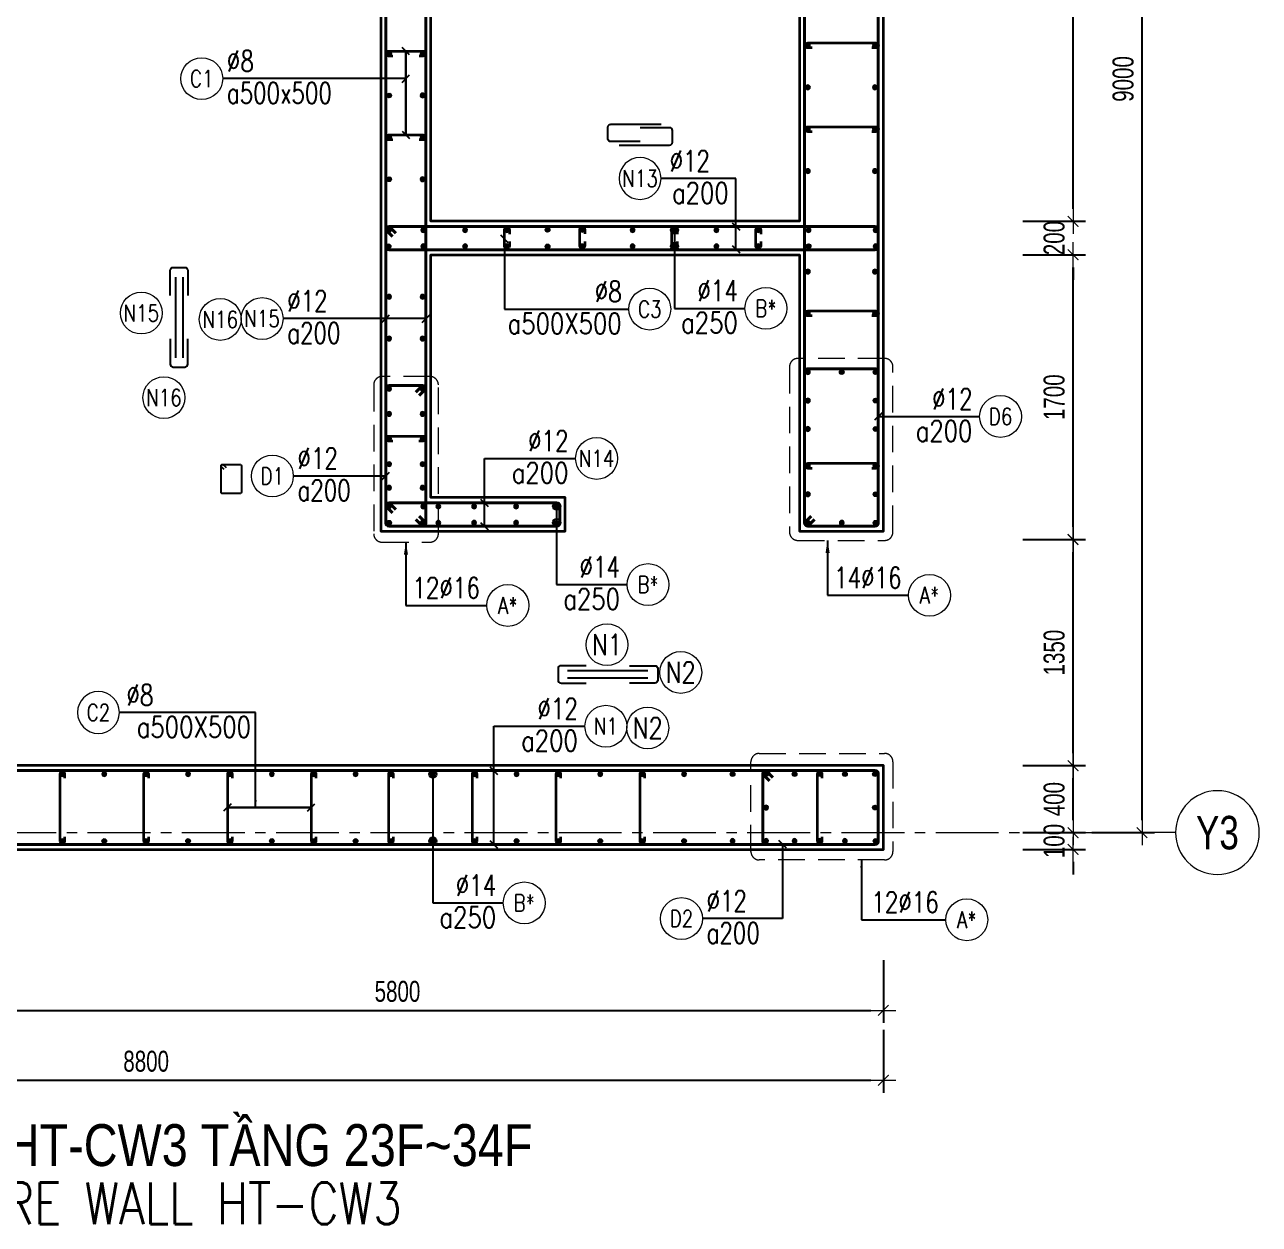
# Model space of a CAD drawing. Header units: millimetres. Extents: x 944027 to 981803, y -83026 to 82675.
# Drawn here: x 953547 to 960915, y -83026 to -75863 of the extents above; entities that cross this region are included whole.
import ezdxf
from ezdxf.enums import TextEntityAlignment as Align

# ---------------------------------------------------------------- set-up
doc = ezdxf.new("R2010")
doc.units = ezdxf.units.MM
doc.header["$MEASUREMENT"] = 0
for name, pattern in [('HIDDEN', [9.525, 6.35, -3.175]), ('HIDDEN2', [4.7625, 3.175, -1.5875]), ('HT_Dim Grid$0$CENTER2', [1.125, 0.75, -0.125, 0.125, -0.125]), ('HT_Grid$0$CENTER2', [1.125, 0.75, -0.125, 0.125, -0.125])]:
    doc.linetypes.add(name, pattern=pattern)
doc.layers.get('0').update_dxf_attribs({"lineweight": 20})
doc.layers.get('Defpoints').update_dxf_attribs({"color": 151, "lineweight": 9})
for name, color, linetype in [('Hidden', 9, 'HIDDEN'), ('Leader', 6, 'Continuous'), ('Ligature', 1, 'Continuous')]:
    doc.layers.add(name, color=color, linetype=linetype)
for name, color, linetype, lineweight in [('HT_Dim Grid$0$NDC_S_AXIS', 5, 'HT_Dim Grid$0$CENTER2', 13), ('HT_Dim Grid$0$NDC_S_SYMBOL', 1, 'Continuous', 15), ('HT_Dim Grid$0$NDC_S_TEXT SYMBOL', 7, 'Continuous', 20), ('HT_Grid$0$NDC_S_AXIS', 5, 'HT_Grid$0$CENTER2', 13), ('KC-LEADER', 153, 'Continuous', 18), ('KC-THEP', 6, 'Continuous', 40), ('NDC_S_ANNO', 7, 'Continuous', 20), ('NDC_S_DIM', 1, 'Continuous', 15), ('NDC_S_ENG TITLE', 3, 'Continuous', 20), ('NDC_S_HIDDEN', 8, 'HIDDEN2', 13), ('NDC_S_LEADER', 1, 'Continuous', 15), ('NDC_S_REBAR', 4, 'Continuous', 35), ('NDC_S_STIRRUP', 4, 'Continuous', 40), ('NDC_S_TEXT SYMBOL', 7, 'Continuous', 20), ('NDC_S_VN TEXT', 7, 'Continuous', 20), ('NDC_S_VN TITLE', 6, 'Continuous', 35), ('NDC_S_WALL', 6, 'Continuous', 35)]:
    doc.layers.add(name, color=color, linetype=linetype, lineweight=lineweight)
doc.styles.add('HT_Dim Grid$0$NDC_ANNO', font='', dxfattribs={"width": 0.8})
doc.styles.add('NDC_ANNO', font='', dxfattribs={"width": 0.8})
doc.styles.add('NDC_DIM', font='', dxfattribs={"width": 0.75})
doc.styles.add('NDC_EN TXT', font='romans.shx', dxfattribs={"width": 0.8})
doc.styles.add('NDC_VIE TXT', font='arial.ttf', dxfattribs={"width": 0.8})
doc.styles.get('HT_Dim Grid$0$NDC_ANNO').set_extended_font_data('Dotum')
doc.styles.get('NDC_ANNO').set_extended_font_data('Dotum')
doc.styles.get('NDC_DIM').set_extended_font_data('Dotum')
doc.dimstyles.new('NDC_dim_30', dxfattribs={"dimscale": 30, "dimtxt": 2.5, "dimasz": 1.5, "dimexe": 1.5, "dimexo": 2.5, "dimgap": 1, "dimtad": 1, "dimdec": 0, "dimzin": 0, "dimdsep": 46, "dimtxsty": 'NDC_DIM', "dimblk": 'DIMMARK', "dimcen": 0.09, "dimdle": 1.2, "dimclrd": 1, "dimclre": 1, "dimclrt": 3, "dimadec": 0, "dimazin": 0, "dimtfac": 1, "dimtdec": 0, "dimtix": 1, "dimtofl": 0, "dimtmove": 0, "dimatfit": 3, "dimfxl": 6, "dimfxlon": 1, "dimtolj": 1, "dimtzin": 0, "dimarcsym": 0})
doc.dimstyles.new('NDC_dim_50', dxfattribs={"dimscale": 50, "dimtxt": 2.5, "dimasz": 1.5, "dimexe": 1.5, "dimexo": 2.5, "dimgap": 1, "dimtad": 1, "dimdec": 0, "dimzin": 0, "dimdsep": 46, "dimtxsty": 'NDC_DIM', "dimblk": 'DIMMARK', "dimcen": 0.09, "dimdle": 1.2, "dimclrd": 1, "dimclre": 1, "dimclrt": 3, "dimadec": 0, "dimazin": 0, "dimtfac": 1, "dimtdec": 0, "dimtix": 1, "dimtofl": 0, "dimtmove": 0, "dimatfit": 3, "dimfxl": 6, "dimfxlon": 1, "dimtolj": 1, "dimtzin": 0, "dimarcsym": 0})

# ---------------------------------------------------------------- blocks, each defined once
blk = doc.blocks.new('THEP')
at = {"layer": 'KC-LEADER', "color": 6}
blk.add_circle((0, 0), 14, dxfattribs=at)
at = {"layer": 'KC-THEP'}
for p, q in [((-14, 0), (14, 0)), ((9.9, 9.9), (-9.9, -9.9)), ((-9.9, 9.9), (9.9, -9.9)), ((0, 14), (0, -14))]:
    blk.add_line(p, q, dxfattribs=at)
blk = doc.blocks.new('DIMMARK')
at = {"layer": 'NDC_S_DIM', "color": 1}
blk.add_line((-1.5, 0), (1, 0), dxfattribs=at)
at = {"layer": 'NDC_S_DIM', "color": 2, "const_width": 0.1}
blk.add_lwpolyline([(-0.424, -0.424), (0.424, 0.424)], dxfattribs=at)
blk = doc.blocks.new('*U10')
blk.add_circle((2.5, 0), 2.5)
at = {"layer": 'NDC_S_VN TEXT', "color": 3, "style": 'NDC_EN TXT'}
for tag, width, p in [('DK2', 0.75, (-0.85, 0.85)), ('KC2', 0.8, (-0.85, -2.97))]:
    blk.add_attdef(tag, text='', height=2.5, dxfattribs=dict(at, width=width)).set_placement(p, align=Align.RIGHT)
at = {"layer": 'NDC_S_VN TEXT', "color": 7, "style": 'NDC_EN TXT', "width": 0.8}
blk.add_attdef('SH3', text='', height=2, dxfattribs=at).set_placement((2.5, 0), align=Align.MIDDLE)
blk = doc.blocks.new('*U9')
blk.add_circle((2.5, 0), 2.5)
at = {"layer": 'NDC_S_VN TEXT', "color": 3, "style": 'NDC_EN TXT', "width": 0.75}
blk.add_attdef('DK2', text='', height=2.5, dxfattribs=at).set_placement((-0.85, 0.85), align=Align.RIGHT)
at = {"layer": 'NDC_S_VN TEXT', "color": 7, "style": 'NDC_EN TXT', "width": 0.8}
blk.add_attdef('SH3', text='', height=2, dxfattribs=at).set_placement((2.5, 0), align=Align.MIDDLE)
blk = doc.blocks.new('*U11')
blk.add_circle((-2.5, 0), 2.5)
at = {"layer": 'NDC_S_VN TEXT', "color": 3, "style": 'NDC_EN TXT', "width": 0.75}
for tag, p in [('DK1', (0.5, 0.85)), ('KC1', (0.5, -2.97))]:
    blk.add_attdef(tag, p, '', height=2.5, dxfattribs=at)
at = {"layer": 'NDC_S_VN TEXT', "color": 7, "style": 'NDC_EN TXT', "width": 0.8}
blk.add_attdef('SH2', text='', height=2, dxfattribs=at).set_placement((-2.5, 0), align=Align.MIDDLE)
blk = doc.blocks.new('A$C7BC65A55')
at = {"layer": 'Ligature'}
for p, q in [((-15.2, 372, 0), (-15.2, 38.5, 0)), ((15.2, 372, 0), (15.2, 38.5, 0))]:
    blk.add_line(p, q, dxfattribs=at)
for points in [[(-36.2, 296.5), (-36.2, 400.9, -0.414214), (-24, 413.1), (24, 413.1, -0.414214), (36.2, 400.9), (36.2, 296.5)], [(-36.2, 116.5), (-36.2, 12.2, 0.414214), (-24, 0), (24, 0, 0.414214), (36.2, 12.2), (36.2, 116.5)]]:
    blk.add_lwpolyline(points, format="xyb", dxfattribs=at)
blk = doc.blocks.new('A$C72321851')
at = {"layer": 'Ligature'}
for points in [[(-60.9, -129.3), (-60.9, 170.9, -0.414214), (-43.3, 188.5), (25.8, 188.5, -0.414214), (43.4, 170.9), (43.4, -4.3)], [(-39.7, -4.3), (-39.7, -179.5, 0.414214), (-22.1, -197.1), (47, -197.1, 0.414214), (64.6, -179.5), (64.6, 120.7)]]:
    blk.add_lwpolyline(points, format="xyb", dxfattribs=at)
blk = doc.blocks.new('*U12')
blk.add_circle((-2.5, 0), 2.5)
at = {"layer": 'NDC_S_VN TEXT', "color": 3, "style": 'NDC_EN TXT', "width": 0.75}
for tag, p in [('DK1', (0.5, 0.85)), ('KC1', (0.5, -2.97))]:
    blk.add_attdef(tag, p, '', height=2.5, dxfattribs=at)
at = {"layer": 'NDC_S_VN TEXT', "color": 7, "style": 'NDC_EN TXT', "width": 0.8}
blk.add_attdef('SH2', text='', height=2, dxfattribs=at).set_placement((-2.5, 0), align=Align.MIDDLE)
blk = doc.blocks.new('*D714')
at = {"layer": 'Defpoints', "color": 0, "ltscale": 200, "transparency": 16777216}
for p in [(952871.5, -79866.1), (958671.5, -79866.1), (958671.5, -81748.3)]:
    blk.add_point(p, dxfattribs=at)
at = {"layer": 'NDC_S_DIM', "color": 1, "lineweight": -2, "ltscale": 200, "transparency": 16777216}
for p, q in [((952871.5, -81448.3), (952871.5, -81823.3)), ((958671.5, -81448.3), (958671.5, -81823.3)), ((952946.5, -81748.3), (958596.5, -81748.3))]:
    blk.add_line(p, q, dxfattribs=at)
at = {"layer": 'NDC_S_DIM', "color": 1, "lineweight": -2, "ltscale": 200, "transparency": 16777216, "xscale": 75, "yscale": 75, "zscale": 75, "rotation": 180}
blk.add_blockref('DIMMARK', (952871.5, -81748.3), dxfattribs=at)
at = {"layer": 'NDC_S_DIM', "color": 1, "lineweight": -2, "ltscale": 200, "transparency": 16777216, "xscale": 75, "yscale": 75, "zscale": 75}
blk.add_blockref('DIMMARK', (958671.5, -81748.3), dxfattribs=at)
at = {"layer": 'NDC_S_DIM', "color": 3, "ltscale": 200, "transparency": 16777216, "insert": (955771.5, -81635.7), "char_height": 125, "attachment_point": 5, "style": 'NDC_DIM'}
blk.add_mtext('\\A1;5800', dxfattribs=at)
blk = doc.blocks.new('*D731')
at = {"layer": 'Defpoints', "color": 0, "ltscale": 200, "transparency": 16777216}
for p in [(958643.7, -80287.2), (959803.8, -80287.2), (958728.9, -80687.2)]:
    blk.add_point(p, dxfattribs=at)
at = {"layer": 'NDC_S_DIM', "color": 1, "lineweight": -2, "ltscale": 200, "transparency": 16777216}
for p, q in [((959503.8, -80287.2), (959878.8, -80287.2)), ((959803.8, -80612.2), (959803.8, -80362.2)), ((959503.8, -80687.2), (959878.8, -80687.2))]:
    blk.add_line(p, q, dxfattribs=at)
at = {"layer": 'NDC_S_DIM', "color": 1, "lineweight": -2, "ltscale": 200, "transparency": 16777216, "xscale": 75, "yscale": 75, "zscale": 75}
for p, rotation in [((959803.8, -80287.2), 90), ((959803.8, -80687.2), 270)]:
    blk.add_blockref('DIMMARK', p, dxfattribs=dict(at, rotation=rotation))
at = {"layer": 'NDC_S_DIM', "color": 3, "ltscale": 200, "transparency": 16777216, "insert": (959691.2, -80487.2), "char_height": 125, "attachment_point": 5, "rotation": 90, "style": 'NDC_DIM'}
blk.add_mtext('\\A1;400', dxfattribs=at)
blk = doc.blocks.new('*D732')
at = {"layer": 'Defpoints', "color": 0, "ltscale": 200, "transparency": 16777216}
for p in [(958671.5, -78937.3), (959803.8, -78937.3), (958643.7, -80287.2)]:
    blk.add_point(p, dxfattribs=at)
at = {"layer": 'NDC_S_DIM', "color": 1, "lineweight": -2, "ltscale": 200, "transparency": 16777216}
for p, q in [((959503.8, -78937.3), (959878.8, -78937.3)), ((959803.8, -80212.2), (959803.8, -79012.3)), ((959503.8, -80287.2), (959878.8, -80287.2))]:
    blk.add_line(p, q, dxfattribs=at)
at = {"layer": 'NDC_S_DIM', "color": 1, "lineweight": -2, "ltscale": 200, "transparency": 16777216, "xscale": 75, "yscale": 75, "zscale": 75}
for p, rotation in [((959803.8, -78937.3), 90), ((959803.8, -80287.2), 270)]:
    blk.add_blockref('DIMMARK', p, dxfattribs=dict(at, rotation=rotation))
at = {"layer": 'NDC_S_DIM', "color": 3, "ltscale": 200, "transparency": 16777216, "insert": (959691.2, -79612.3), "char_height": 125, "attachment_point": 5, "rotation": 90, "style": 'NDC_DIM'}
blk.add_mtext('\\A1;1350', dxfattribs=at)
blk = doc.blocks.new('*D733')
at = {"layer": 'Defpoints', "color": 0, "ltscale": 200, "transparency": 16777216}
for p in [(958171.5, -77237.2), (959803.8, -77237.2), (958671.5, -78937.3)]:
    blk.add_point(p, dxfattribs=at)
at = {"layer": 'NDC_S_DIM', "color": 1, "lineweight": -2, "ltscale": 200, "transparency": 16777216}
for p, q in [((959503.8, -77237.2), (959878.8, -77237.2)), ((959803.8, -78862.3), (959803.8, -77312.2)), ((959503.8, -78937.3), (959878.8, -78937.3))]:
    blk.add_line(p, q, dxfattribs=at)
at = {"layer": 'NDC_S_DIM', "color": 1, "lineweight": -2, "ltscale": 200, "transparency": 16777216, "xscale": 75, "yscale": 75, "zscale": 75}
for p, rotation in [((959803.8, -77237.2), 90), ((959803.8, -78937.3), 270)]:
    blk.add_blockref('DIMMARK', p, dxfattribs=dict(at, rotation=rotation))
at = {"layer": 'NDC_S_DIM', "color": 3, "ltscale": 200, "transparency": 16777216, "insert": (959691.2, -78087.3), "char_height": 125, "attachment_point": 5, "rotation": 90, "style": 'NDC_DIM'}
blk.add_mtext('\\A1;1700', dxfattribs=at)
blk = doc.blocks.new('*D734')
at = {"layer": 'Defpoints', "color": 0, "ltscale": 200, "transparency": 16777216}
for p in [(958171.5, -77037.2), (959803.8, -77037.2), (958171.5, -77237.2)]:
    blk.add_point(p, dxfattribs=at)
at = {"layer": 'NDC_S_DIM', "color": 1, "lineweight": -2, "ltscale": 200, "transparency": 16777216}
for p, q in [((959803.8, -76962.2), (959803.8, -76887.2)), ((959503.8, -77037.2), (959878.8, -77037.2)), ((959503.8, -77237.2), (959878.8, -77237.2)), ((959803.8, -77312.2), (959803.8, -77387.2))]:
    blk.add_line(p, q, dxfattribs=at)
at = {"layer": 'NDC_S_DIM', "color": 1, "lineweight": -2, "ltscale": 200, "transparency": 16777216, "xscale": 75, "yscale": 75, "zscale": 75}
for p, rotation in [((959803.8, -77037.2), 270), ((959803.8, -77237.2), 90)]:
    blk.add_blockref('DIMMARK', p, dxfattribs=dict(at, rotation=rotation))
at = {"layer": 'NDC_S_DIM', "color": 3, "ltscale": 200, "transparency": 16777216, "insert": (959691.2, -77137.2), "char_height": 125, "attachment_point": 5, "rotation": 90, "style": 'NDC_DIM'}
blk.add_mtext('\\A1;200', dxfattribs=at)
blk = doc.blocks.new('*D735')
at = {"layer": 'Defpoints', "color": 0, "ltscale": 200, "transparency": 16777216}
for p in [(958171.5, -72087.2), (959803.8, -72087.2), (958171.5, -77037.2)]:
    blk.add_point(p, dxfattribs=at)
at = {"layer": 'NDC_S_DIM', "color": 1, "lineweight": -2, "ltscale": 200, "transparency": 16777216}
for p, q in [((959503.8, -72087.2), (959878.8, -72087.2)), ((959803.8, -76962.2), (959803.8, -72162.2)), ((959503.8, -77037.2), (959878.8, -77037.2))]:
    blk.add_line(p, q, dxfattribs=at)
at = {"layer": 'NDC_S_DIM', "color": 1, "lineweight": -2, "ltscale": 200, "transparency": 16777216, "xscale": 75, "yscale": 75, "zscale": 75}
for p, rotation in [((959803.8, -72087.2), 90), ((959803.8, -77037.2), 270)]:
    blk.add_blockref('DIMMARK', p, dxfattribs=dict(at, rotation=rotation))
at = {"layer": 'NDC_S_DIM', "color": 3, "ltscale": 200, "transparency": 16777216, "insert": (959691.2, -74562.2), "char_height": 125, "attachment_point": 5, "rotation": 90, "style": 'NDC_DIM'}
blk.add_mtext('\\A1;4950', dxfattribs=at)
blk = doc.blocks.new('*D737')
at = {"layer": 'Defpoints', "color": 0, "ltscale": 200, "transparency": 16777216}
for p in [(959464.9, -71687.2), (960215.5, -71687.2), (959464.9, -80687.2)]:
    blk.add_point(p, dxfattribs=at)
at = {"layer": 'NDC_S_DIM', "color": 1, "lineweight": -2, "ltscale": 200, "transparency": 16777216}
for p, q in [((959915.5, -71687.2), (960290.5, -71687.2)), ((960215.5, -80612.2), (960215.5, -71762.2)), ((959915.5, -80687.2), (960290.5, -80687.2))]:
    blk.add_line(p, q, dxfattribs=at)
at = {"layer": 'NDC_S_DIM', "color": 1, "lineweight": -2, "ltscale": 200, "transparency": 16777216, "xscale": 75, "yscale": 75, "zscale": 75}
for p, rotation in [((960215.5, -71687.2), 90), ((960215.5, -80687.2), 270)]:
    blk.add_blockref('DIMMARK', p, dxfattribs=dict(at, rotation=rotation))
at = {"layer": 'NDC_S_DIM', "color": 3, "ltscale": 200, "transparency": 16777216, "insert": (960102.9, -76187.2), "char_height": 125, "attachment_point": 5, "rotation": 90, "style": 'NDC_DIM'}
blk.add_mtext('\\A1;9000', dxfattribs=at)
blk = doc.blocks.new('*U22')
at = {"layer": 'HT_Dim Grid$0$NDC_S_SYMBOL'}
blk.add_line((5, 0), (9, 0), dxfattribs=at)
blk.add_circle((0, 0), 5, dxfattribs=at)
at = {"layer": 'HT_Dim Grid$0$NDC_S_TEXT SYMBOL', "color": 7, "style": 'HT_Dim Grid$0$NDC_ANNO', "width": 0.8}
blk.add_attdef('GRID', text='', height=4, rotation=270, dxfattribs=at).set_placement((0, 0), align=Align.MIDDLE)
blk = doc.blocks.new('*D739')
at = {"layer": 'Defpoints', "color": 0, "ltscale": 200, "transparency": 16777216}
for p in [(958728.9, -80687.2), (958671.5, -80787.2), (959803.8, -80787.2)]:
    blk.add_point(p, dxfattribs=at)
at = {"layer": 'NDC_S_DIM', "color": 1, "lineweight": -2, "ltscale": 200, "transparency": 16777216}
for p, q in [((959803.8, -80612.2), (959803.8, -80537.2)), ((959503.8, -80687.2), (959878.8, -80687.2)), ((959503.8, -80787.2), (959878.8, -80787.2)), ((959803.8, -80862.2), (959803.8, -80937.2))]:
    blk.add_line(p, q, dxfattribs=at)
at = {"layer": 'NDC_S_DIM', "color": 1, "lineweight": -2, "ltscale": 200, "transparency": 16777216, "xscale": 75, "yscale": 75, "zscale": 75}
for p, rotation in [((959803.8, -80687.2), 270), ((959803.8, -80787.2), 90)]:
    blk.add_blockref('DIMMARK', p, dxfattribs=dict(at, rotation=rotation))
at = {"layer": 'NDC_S_DIM', "color": 3, "ltscale": 200, "transparency": 16777216, "insert": (959691.2, -80737.2), "char_height": 125, "attachment_point": 5, "rotation": 90, "style": 'NDC_DIM'}
blk.add_mtext('\\A1;100', dxfattribs=at)
blk = doc.blocks.new('*D745')
at = {"layer": 'Defpoints', "color": 0, "ltscale": 200, "transparency": 16777216}
for p in [(958671.5, -80408.4), (949871.5, -80907.9), (958671.5, -82165.5)]:
    blk.add_point(p, dxfattribs=at)
at = {"layer": 'NDC_S_DIM', "color": 1, "lineweight": -2, "ltscale": 200, "transparency": 16777216}
for p, q in [((949871.5, -81865.5), (949871.5, -82240.5)), ((958671.5, -81865.5), (958671.5, -82240.5)), ((949946.5, -82165.5), (958596.5, -82165.5))]:
    blk.add_line(p, q, dxfattribs=at)
at = {"layer": 'NDC_S_DIM', "color": 1, "lineweight": -2, "ltscale": 200, "transparency": 16777216, "xscale": 75, "yscale": 75, "zscale": 75, "rotation": 180}
blk.add_blockref('DIMMARK', (949871.5, -82165.5), dxfattribs=at)
at = {"layer": 'NDC_S_DIM', "color": 1, "lineweight": -2, "ltscale": 200, "transparency": 16777216, "xscale": 75, "yscale": 75, "zscale": 75}
blk.add_blockref('DIMMARK', (958671.5, -82165.5), dxfattribs=at)
at = {"layer": 'NDC_S_DIM', "color": 3, "ltscale": 200, "transparency": 16777216, "insert": (954271.5, -82052.9), "char_height": 125, "attachment_point": 5, "style": 'NDC_DIM'}
blk.add_mtext('\\A1;8800', dxfattribs=at)
blk = doc.blocks.new('Drawing name_symbol')
at = {"layer": 'NDC_S_ENG TITLE', "style": 'NDC_EN TXT', "width": 0.8}
blk.add_attdef('SECTDET1', text='', height=5, dxfattribs=at).set_placement((0, 1.01), align=Align.CENTER)
at = {"layer": 'NDC_S_TEXT SYMBOL', "lineweight": 25, "style": 'NDC_ANNO', "width": 0.8}
blk.add_attdef('SSCALE', text='', height=2.5, dxfattribs=at).set_placement((0, -4), align=Align.CENTER)
at = {"layer": 'NDC_S_VN TITLE', "style": 'NDC_VIE TXT', "width": 0.8}
blk.add_attdef('SECTDET2', text='', height=5, dxfattribs=at).set_placement((0, 7.97), align=Align.CENTER)

msp = doc.modelspace()

# ---------------------------------------------------------------- linework, layer by layer
for centre in [(954242.8, -77584.9), (954713.7, -77623.1), (954377.2, -78089.9), (957022.2, -79565), (957462.3, -79730.8), (957265.4, -80062.3)]:
    msp.add_circle(centre, 125)
at = {"layer": 'HT_Grid$0$NDC_S_AXIS', "ltscale": 500}
msp.add_line((944922.1, -80687.2), (960215.5, -80687.2), dxfattribs=at)
at = {"layer": 'Ligature'}
msp.add_lwpolyline([(954737, -78518.9), (954721, -78502.9, -0.668179), (954726.8, -78489), (954831.4, -78489, -0.414214), (954839.6, -78497.2), (954839.6, -78654.3, -0.414214), (954831.4, -78662.4), (954726.8, -78662.4, -0.414214), (954718.6, -78654.3), (954718.6, -78497.2, -0.668179), (954732.5, -78491.4), (954748.5, -78507.3)], format="xyb", dxfattribs=at)
at = {"layer": 'NDC_S_HIDDEN', "ltscale": 50}
for points in [[(958678.9, -77855.9), (958161.5, -77855.9, 0.414214), (958111.5, -77905.9), (958111.5, -78892.5, 0.414214), (958161.5, -78942.5), (958678.9, -78942.5, 0.414214), (958728.9, -78892.5), (958728.9, -77905.9, 0.414214)], [(955679.6, -78952.8), (955965.7, -78952.8, 0.414214), (956015.7, -78902.8), (956015.7, -78013.8, 0.414214), (955965.7, -77963.8), (955679.6, -77963.8, 0.414214), (955629.6, -78013.8), (955629.6, -78902.8, 0.414214)], [(958678.9, -80850.3), (957931.2, -80850.3, -0.414214), (957881.2, -80800.3), (957881.2, -80264.3, -0.414214), (957931.2, -80214.3), (958678.9, -80214.3, -0.414214), (958728.9, -80264.3), (958728.9, -80800.3, -0.414214)]]:
    msp.add_lwpolyline(points, format="xyb", close=True, dxfattribs=at)
at = {"layer": 'NDC_S_REBAR'}
for points in [[(958246.5, -76002.2), (958221.5, -76002.2, -1), (958221.5, -75972.2), (958626.9, -75972.2, -1), (958626.9, -76002.2), (958601.9, -76002.2)], [(955743, -76051), (955718, -76051, -1), (955718, -76021), (955925.1, -76021, -1), (955925.1, -76051), (955900.1, -76051)], [(958246.5, -76502.2), (958221.5, -76502.2, -1), (958221.5, -76472.2), (958626.9, -76472.2, -1), (958626.9, -76502.2), (958601.9, -76502.2)], [(955743, -76551), (955718, -76551, -1), (955718, -76521), (955925.1, -76521, -1), (955925.1, -76551), (955900.1, -76551)], [(956440, -77158.5), (956440, -77183.5, -1), (956410, -77183.5), (956410, -77089.1, -1), (956440, -77089.1), (956440, -77114.1)], [(956889.4, -77157.1), (956889.4, -77182.1, -1), (956859.4, -77182.1), (956859.4, -77087.7, -1), (956889.4, -77087.7), (956889.4, -77112.7)], [(957440, -77158.5), (957440, -77183.5, -1), (957410, -77183.5), (957410, -77089.1, -1), (957440, -77089.1), (957440, -77114.1)], [(957940, -77158.5), (957940, -77183.5, -1), (957910, -77183.5), (957910, -77089.1, -1), (957940, -77089.1), (957940, -77114.1)], [(958246.5, -77602.2), (958221.5, -77602.2, -1), (958221.5, -77572.2), (958626.9, -77572.2, -1), (958626.9, -77602.2), (958601.9, -77602.2)], [(955743, -78349.1), (955718, -78349.1, -1), (955718, -78319.1), (955925, -78319.1, -1), (955925, -78349.1), (955900, -78349.1)], [(958246.5, -78512.2), (958221.5, -78512.2, -1), (958221.5, -78482.2), (958626.9, -78482.2, -1), (958626.9, -78512.2), (958601.9, -78512.2)], [(953786.6, -80362.2), (953786.6, -80337.2, 1), (953756.6, -80337.2), (953756.6, -80737.2, 1), (953786.6, -80737.2), (953786.6, -80712.2)], [(954286.6, -80362.2), (954286.6, -80337.2, 1), (954256.6, -80337.2), (954256.6, -80737.2, 1), (954286.6, -80737.2), (954286.6, -80712.2)], [(954786.6, -80362.2), (954786.6, -80337.2, 1), (954756.6, -80337.2), (954756.6, -80737.2, 1), (954786.6, -80737.2), (954786.6, -80712.2)], [(955286.6, -80362.2), (955286.6, -80337.2, 1), (955256.6, -80337.2), (955256.6, -80737.2, 1), (955286.6, -80737.2), (955286.6, -80712.2)], [(955747.1, -80362.2), (955747.1, -80337.2, 1), (955717.1, -80337.2), (955717.1, -80737.2, 1), (955747.1, -80737.2), (955747.1, -80712.2)], [(956247.1, -80362.2), (956247.1, -80337.2, 1), (956217.1, -80337.2), (956217.1, -80737.2, 1), (956247.1, -80737.2), (956247.1, -80712.2)], [(956747.1, -80362.2), (956747.1, -80337.2, 1), (956717.1, -80337.2), (956717.1, -80737.2, 1), (956747.1, -80737.2), (956747.1, -80712.2)], [(957247.1, -80362.2), (957247.1, -80337.2, 1), (957217.1, -80337.2), (957217.1, -80737.2, 1), (957247.1, -80737.2), (957247.1, -80712.2)], [(958306.7, -80362.2), (958306.7, -80337.2, 1), (958276.7, -80337.2), (958276.7, -80737.2, 1), (958306.7, -80737.2), (958306.7, -80712.2)]]:
    msp.add_lwpolyline(points, format="xyb", dxfattribs=at)
at = {"layer": 'NDC_S_STIRRUP'}
for points in [[(955901.5, -78797.2), (955941.5, -78837.2, -0.414214), (955921.5, -78857.2), (955721.5, -78857.2, -0.414214), (955701.5, -78837.2), (955701.5, -71637.2, -0.414214), (955721.5, -71617.2), (955921.5, -71617.2, -0.414214), (955941.5, -71637.2), (955941.5, -78837.2, -0.414214), (955921.5, -78857.2), (955881.5, -78817.2)], [(958241.5, -71677.2), (958201.5, -71637.2, -0.414214), (958221.5, -71617.2), (958621.5, -71617.2, -0.414214), (958641.5, -71637.2), (958641.5, -78837.2, -0.414214), (958621.5, -78857.2), (958221.5, -78857.2, -0.414214), (958201.5, -78837.2), (958201.5, -71637.2, -0.414214), (958221.5, -71617.2), (958261.5, -71657.2)], [(955741.5, -77128.1), (955701.5, -77088.1, -0.414214), (955721.5, -77068.1), (958621.5, -77068.1, -0.414214), (958641.5, -77088.1), (958641.5, -77187.2, -0.414214), (958621.5, -77207.2), (955721.5, -77207.2, -0.414214), (955701.5, -77187.2), (955701.5, -77088.1, -0.414214), (955721.5, -77068.1), (955761.5, -77108.1)], [(958241.5, -78797.2), (958201.5, -78837.2, 0.414214), (958221.5, -78857.2), (958621.5, -78857.2, 0.414214), (958641.5, -78837.2), (958641.5, -77937.4, 0.414214), (958621.5, -77917.4), (958221.5, -77917.4, 0.414214), (958201.5, -77937.4), (958201.5, -78837.2, 0.414214), (958221.5, -78857.2), (958261.5, -78817.2)], [(955901.6, -78077.2), (955941.6, -78037.2, 0.414214), (955921.6, -78017.2), (955721.6, -78017.2, 0.414214), (955701.6, -78037.2), (955701.5, -78837.2, 0.414214), (955721.5, -78857.2), (955921.5, -78857.2, 0.414214), (955941.5, -78837.2), (955941.6, -78037.2, 0.414214), (955921.6, -78017.2), (955881.6, -78057.2)], [(955741.5, -78778.1), (955701.5, -78738.1, -0.414214), (955721.5, -78718.1), (956721.5, -78718.1, -0.414214), (956741.5, -78738.1), (956741.5, -78837.2, -0.414214), (956721.5, -78857.2), (955721.5, -78857.2, -0.414214), (955701.5, -78837.2), (955701.5, -78738.1, -0.414214), (955721.5, -78718.1), (955761.5, -78758.1)], [(952491.4, -80357.2), (952451.4, -80317.2, 0.414214), (952431.4, -80337.2), (952431.4, -80737.2, 0.414214), (952451.4, -80757.2), (958621.5, -80757.2, 0.414214), (958641.5, -80737.2), (958641.5, -80337.2, 0.414214), (958621.5, -80317.2), (952451.4, -80317.2, 0.414214), (952431.4, -80337.2), (952471.4, -80377.2)], [(958011.5, -80357.2), (957971.5, -80317.2, 0.414214), (957951.5, -80337.2), (957951.5, -80737.2, 0.414214), (957971.5, -80757.2), (958621.5, -80757.2, 0.414214), (958641.5, -80737.2), (958641.5, -80337.2, 0.414214), (958621.5, -80317.2), (957971.5, -80317.2, 0.414214), (957951.5, -80337.2), (957991.5, -80377.2)]]:
    msp.add_lwpolyline(points, format="xyb", dxfattribs=at)
at = {"layer": 'NDC_S_WALL', "ltscale": 10}
for points in [[(952871.5, -74437.2), (955671.5, -74437.2), (955671.5, -78887.2), (956771.5, -78887.2), (956771.5, -78687.2), (955971.5, -78687.2), (955971.5, -77237.2), (958171.5, -77237.2), (958171.5, -78887.2), (958671.5, -78887.2), (958671.5, -71587.2), (957471.5, -71587.2), (957471.5, -72087.2), (958171.5, -72087.2), (958171.5, -77037.2), (955971.5, -77037.2), (955971.5, -72087.2), (956671.5, -72087.2), (956671.5, -71587.2), (955171.5, -71587.2), (955171.5, -72087.2), (955671.5, -72087.2), (955671.5, -74137.2), (952871.5, -74137.2)], [(952401.5, -80787.2), (958671.5, -80787.2), (958671.5, -80287.2), (952871.5, -80287.2)]]:
    msp.add_lwpolyline(points, dxfattribs=at)

# ---------------------------------------------------------------- block references
at = {"layer": 'Hidden', "xscale": 1.44, "yscale": 1.44, "zscale": 1.44}
msp.add_blockref('A$C7BC65A55', (954467.8, -77907.2, 0), dxfattribs=at)
at = {"layer": 'Hidden', "xscale": 1.44, "yscale": 1.44, "zscale": 1.44, "rotation": 270}
msp.add_blockref('A$C7BC65A55', (956730, -79742.5, 0), dxfattribs=at)
at = {"layer": 'HT_Dim Grid$0$NDC_S_AXIS'}
ref = msp.add_blockref('*U22', (960665.5, -80687.2), dxfattribs=dict(at, xscale=-50, yscale=50, zscale=50))
ref.add_attrib('GRID', 'Y3', dxfattribs={"layer": 'HT_Dim Grid$0$NDC_S_TEXT SYMBOL', "color": 7, "height": 200, "style": 'HT_Dim Grid$0$NDC_ANNO', "width": 0.8}).set_placement((960665.5, -80687.2), align=Align.MIDDLE)
at = {"layer": 'KC-THEP', "xscale": -1}
for p, rotation in [((958221.5, -75987.2), 170.331435563619), ((958621.5, -75987.2), 170.331435563619), ((955921.5, -76035.7), 350.3314355636191), ((958221.5, -76237.2), 170.331435563619), ((958621.5, -76237.2), 170.331435563619), ((955921.5, -76285.7), 350.3314355636191), ((958221.5, -76487.2), 170.331435563619), ((958621.5, -76487.2), 170.331435563619), ((955921.5, -76535.7), 350.3314355636191), ((955921.5, -76785.7), 350.3314355636191), ((958221.5, -76737.2), 170.331435563619), ((958621.5, -76737.2), 170.331435563619), ((955925, -77089.1), 170.331435563619), ((956175, -77089.1), 170.331435563619), ((956425, -77089.1), 170.331435563619), ((956874.4, -77087.7), 170.331435563619), ((957175, -77089.1), 170.331435563619), ((957425, -77089.1), 170.331435563619), ((957675, -77089.1), 170.331435563619), ((957925, -77089.1), 170.331435563619), ((958225, -77089.1), 170.331435563619), ((958625, -77089.1), 170.331435563619), ((955925, -77186.6), 170.331435563619), ((956175, -77186.6), 170.331435563619), ((956425, -77186.6), 170.331435563619), ((956874.4, -77187.2), 170.331435563619), ((957175, -77186.6), 170.331435563619), ((957425, -77186.6), 170.331435563619), ((957675, -77186.6), 170.331435563619), ((957925, -77186.6), 170.331435563619), ((958625, -77186.6), 170.331435563619), ((958221.5, -77337.2), 170.331435563619), ((958621.5, -77337.2), 170.331435563619), ((955721.5, -77487.2), 350.3314355640657), ((955921.5, -77487.2), 350.3314355640657), ((958221.5, -77587.2), 170.331435563619), ((958621.5, -77587.2), 170.331435563619), ((955721.5, -77737.2), 350.3314355640657), ((955921.5, -77737.2), 350.3314355640657), ((958221.5, -77937.2), 170.331435563619), ((955721.5, -78037.2), 350.3314355640657), ((955921.5, -78037.2), 350.3314355640657), ((958221.5, -78107.2), 170.331435563619), ((955721.5, -78187.2), 350.3314355640657), ((955921.5, -78187.2), 350.3314355640657), ((955721.5, -78337.2), 350.3314355640657), ((955921.5, -78337.2), 350.3314355640657), ((958221.5, -78277.2), 170.331435563619), ((955721.5, -78487.2), 350.3314355640657), ((955721.5, -78487.2), 350.3314355640657), ((955721.6, -78487.2), 350.3314355636191), ((955921.5, -78487.2), 350.3314355640657), ((955921.5, -78487.2), 350.3314355640657), ((958221.5, -78497.2), 170.331435563619), ((955721.5, -78628), 350.3314355640657), ((955721.5, -78628), 350.3314355640657), ((955721.6, -78628), 350.3314355636191), ((955921.5, -78628), 350.3314355640657), ((955921.5, -78628), 350.3314355640657), ((958221.5, -78667.2), 170.331435563619), ((955925, -78739.1), 170.331435563619), ((956015.4, -78739.5), 170.331435563619), ((956229.1, -78739.5), 170.331435563619), ((956479.1, -78739.5), 170.331435563619), ((956015.4, -78837), 170.331435563619), ((956229.1, -78837), 170.331435563619), ((956479.1, -78837), 170.331435563619), ((958221.5, -78837.2), 170.331435563619), ((958423.2, -78837.2), 170.331435563619), ((953771.6, -80337.2), 350.3314355636191), ((954021.6, -80337.2), 350.3314355636191), ((954271.6, -80337.2), 350.3314355636191), ((954521.6, -80337.2), 350.3314355636191), ((954771.6, -80337.2), 350.3314355636191), ((955021.6, -80337.2), 350.3314355636191), ((955271.6, -80337.2), 350.3314355636191), ((955521.6, -80337.2), 350.3314355636191), ((955732.1, -80337.2), 350.3314355636191), ((955982.1, -80337.2), 350.3314355636191), ((956232.1, -80337.2), 350.3314355636191), ((956482.1, -80337.2), 350.3314355636191), ((956732.1, -80337.2), 350.3314355636191), ((956982.1, -80337.2), 350.3314355636191), ((957232.1, -80337.2), 350.3314355636191), ((957482.1, -80337.2), 350.3314355636191), ((957971.5, -80537.2), 350.3314355636191), ((957771.5, -80737.2), 170.331435563619), ((957971.5, -80737.2), 170.331435563619), ((958141.7, -80737.2), 170.331435563619), ((958291.7, -80737.2), 170.331435563619), ((958441.7, -80737.2), 170.331435563619)]:
    msp.add_blockref('THEP', p, dxfattribs=dict(at, rotation=rotation))
at = {"layer": 'KC-THEP'}
for p, rotation in [((955721.5, -76036), 189.6685644363809), ((955721.5, -76286), 189.6685644363809), ((955721.5, -76536), 189.6685644363809), ((955721.5, -76786), 189.6685644363809), ((955718, -77089.1), 189.6685644363809), ((956667.4, -77087.7), 189.6685644363809), ((955718, -77186.6), 189.6685644363809), ((956667.4, -77187.2), 189.6685644363809), ((958225, -77186.3), 9.668564436380946), ((958423.2, -77937.4), 9.668564436380946), ((958625, -77937.2), 9.668564436380946), ((958625, -78107.2), 9.668564436380946), ((958625, -78277.2), 9.668564436380946), ((958625, -78497.2), 9.668564436380946), ((958625, -78667.2), 9.668564436380946), ((955718, -78739.1), 189.6685644363809), ((956721.5, -78738.1), 189.6685644363809), ((955721.6, -78837.2), 189.6685644363809), ((955921.5, -78837.2), 189.6685644368275), ((955921.5, -78837.2), 189.6685644368275), ((956721.5, -78837.7), 189.6685644363809), ((958625, -78837.2), 9.668564436380946), ((957771.5, -80337.2), 9.668564436380946), ((957971.5, -80337.2), 9.66856443638095), ((958141.7, -80337.2), 9.66856443638095), ((958291.7, -80337.2), 9.66856443638095), ((958441.7, -80337.2), 9.66856443638095), ((958621.5, -80337.2), 9.66856443638095), ((958621.5, -80537.2), 9.66856443638095), ((953771.6, -80737.2), 189.6685644363809), ((954021.6, -80737.2), 189.6685644363809), ((954271.6, -80737.2), 189.6685644363809), ((954521.6, -80737.2), 189.6685644363809), ((954771.6, -80737.2), 189.6685644363809), ((955021.6, -80737.2), 189.6685644363809), ((955271.6, -80737.2), 189.6685644363809), ((955521.6, -80737.2), 189.6685644363809), ((955732.1, -80737.2), 189.6685644363809), ((955982.1, -80737.2), 189.6685644363809), ((956232.1, -80737.2), 189.6685644363809), ((956482.1, -80737.2), 189.6685644363809), ((956732.1, -80737.2), 189.6685644363809), ((956982.1, -80737.2), 189.6685644363809), ((957232.1, -80737.2), 189.6685644363809), ((957482.1, -80737.2), 189.6685644363809), ((958625, -80737.2), 9.66856443638095)]:
    msp.add_blockref('THEP', p, dxfattribs=dict(at, rotation=rotation))
at = {"layer": 'Leader', "xscale": -1, "rotation": 270.0000000000001}
msp.add_blockref('A$C72321851', (957224.5, -76521.7), dxfattribs=at)
at = {"layer": 'NDC_S_ANNO'}
ref = msp.add_blockref('Drawing name_symbol', (953693.6, -83076.4), dxfattribs=dict(at, xscale=50, yscale=50, zscale=50))
ref.add_attrib('SECTDET1', 'DETAIL OF CORE WALL HT-CW3', dxfattribs={"layer": 'NDC_S_ENG TITLE', "height": 250, "style": 'NDC_EN TXT', "width": 0.8}).set_placement((953693.6, -83025.9), align=Align.CENTER)
ref.add_attrib('SECTDET2', 'CHI TIẾT LÕI VÁCH HT-CW3 TẦNG 23F~34F', dxfattribs={"layer": 'NDC_S_VN TITLE', "height": 250, "style": 'NDC_VIE TXT', "width": 0.8}).set_placement((953693.6, -82677.9), align=Align.CENTER)
at = {"layer": 'NDC_S_VN TEXT', "xscale": 50, "yscale": 50, "zscale": 50}
for name, p, values in [('*U12', (954728.2, -76185.3), {'SH2': 'C1', 'DK1': '%%c8', 'KC1': 'a500x500'}), ('*U10', (957152.4, -77561.3), {'SH3': 'C3', 'DK2': '%%c8', 'KC2': 'a500X500'}), ('*U10', (957845.6, -77556.9), {'SH3': 'B*', 'DK2': '%%C14', 'KC2': 'a250'}), ('*U11', (955088.7, -77617.9), {'SH2': 'N15', 'DK1': '%%C12', 'KC1': 'a200'}), ('*U10', (959246, -78202.5), {'SH3': 'D6', 'DK2': '%%C12', 'KC2': 'a200'}), ('*U10', (956834.9, -78452.9), {'SH3': 'N14', 'DK2': '%%C12', 'KC2': 'a200'}), ('*U11', (955149.9, -78557.9), {'SH2': 'D1', 'DK1': '%%C12', 'KC1': 'a200'}), ('*U10', (957142, -79206), {'SH3': 'B*', 'DK2': '%%C14', 'KC2': 'a250'}), ('*U9', (958822, -79270.1), {'SH3': 'A*', 'DK2': '14%%C16'}), ('*U9', (956305.3, -79330.5), {'SH3': 'A*', 'DK2': '12%%C16'}), ('*U10', (956890.7, -80051.9), {'SH3': 'N1', 'DK2': '%%C12', 'KC2': 'a200'}), ('*U10', (956403.2, -81106.9), {'SH3': 'B*', 'DK2': '%%C14', 'KC2': 'a250'}), ('*U11', (957591.7, -81200.4), {'SH2': 'D2', 'DK1': '%%C12', 'KC1': 'a200'}), ('*U9', (959044.7, -81207.5), {'SH3': 'A*', 'DK2': '12%%C16'})]:
    msp.add_blockref(name, p, dxfattribs=at).add_auto_attribs(values)
at = {"layer": 'NDC_S_VN TEXT'}
ref = msp.add_blockref('*U10', (957344.5, -76781.3), dxfattribs=dict(at, xscale=-50, yscale=50, zscale=50))
ref.add_attrib('SH3', 'N13', dxfattribs={"color": 7, "height": 100, "style": 'NDC_EN TXT', "width": 0.8}).set_placement((957219.5, -76781.3), align=Align.MIDDLE)
ref.add_attrib('DK2', '%%C12', dxfattribs={"color": 3, "height": 125, "style": 'NDC_EN TXT', "width": 0.75}).set_placement((957637, -76739), align=Align.RIGHT)
ref.add_attrib('KC2', 'a200', dxfattribs={"color": 3, "height": 125, "style": 'NDC_EN TXT', "width": 0.8}).set_placement((957748.9, -76929.9), align=Align.RIGHT)
ref = msp.add_blockref('*U10', (954111.6, -79969.9), dxfattribs=dict(at, xscale=-50, yscale=50, zscale=50))
ref.add_attrib('SH3', 'C2', dxfattribs={"color": 7, "height": 100, "style": 'NDC_EN TXT', "width": 0.8}).set_placement((953986.6, -79969.9), align=Align.MIDDLE)
ref.add_attrib('DK2', '%%c8', dxfattribs={"color": 3, "height": 125, "style": 'NDC_EN TXT', "width": 0.75}).set_placement((954314.8, -79927.6), align=Align.RIGHT)
ref.add_attrib('KC2', 'a500X500', dxfattribs={"color": 3, "height": 125, "style": 'NDC_EN TXT', "width": 0.8}).set_placement((954896.9, -80118.5), align=Align.RIGHT)

# ---------------------------------------------------------------- texts
at = {"layer": 'NDC_S_VN TEXT', "color": 7, "style": 'NDC_EN TXT', "width": 0.8}
for tag, height, p in [('N15', 100, (954242.8, -77584.9)), ('N16', 100, (954713.7, -77623.1)), ('N16', 100, (954377.2, -78089.9)), ('N1', 125, (957022.2, -79565)), ('N2', 125, (957462.3, -79730.8)), ('N2', 125, (957265.4, -80062.3))]:
    msp.add_attdef(tag, text='3', height=height, dxfattribs=at).set_placement(p, align=Align.MIDDLE)

# ---------------------------------------------------------------- dimensions: what is measured, and where the dimension line sits
at = {"layer": 'NDC_S_DIM', "ltscale": 200}
for base, p1, p2, picture, middle in [((960215.5, -71687.2), (959464.9, -80687.2), (959464.9, -71687.2), '*D737', (960102.9, -76187.2)), ((959803.8, -80287.2), (958728.9, -80687.2), (958643.7, -80287.2), '*D731', (959691.2, -80487.2))]:
    dim = msp.add_linear_dim(base=base, p1=p1, p2=p2, angle=90, dimstyle='NDC_dim_50', dxfattribs=at)
    dim.commit()
    dim.dimension.update_dxf_attribs({"geometry": picture, "text_midpoint": middle})
for base, p1, p2, picture, middle in [((959803.8, -72087.2), (958171.5, -77037.2), (958171.5, -72087.2), '*D735', (959691.2, -74562.2)), ((959803.8, -77037.2), (958171.5, -77237.2), (958171.5, -77037.2), '*D734', (959691.2, -77137.2)), ((959803.8, -77237.2), (958671.5, -78937.3), (958171.5, -77237.2), '*D733', (959691.2, -78087.3)), ((959803.8, -78937.3), (958643.7, -80287.2), (958671.5, -78937.3), '*D732', (959691.2, -79612.3)), ((959803.8, -80787.2), (958728.9, -80687.2), (958671.5, -80787.2), '*D739', (959691.2, -80737.2))]:
    dim = msp.add_linear_dim(base=base, p1=p1, p2=p2, angle=90, dimstyle='NDC_dim_50', override={"dimtmove": 1}, dxfattribs=at)
    dim.commit()
    dim.dimension.update_dxf_attribs({"geometry": picture, "text_midpoint": middle})
for base, p1, p2, picture, middle in [((958671.5, -81748.3), (952871.5, -79866.1), (958671.5, -79866.1), '*D714', (955771.5, -81635.7)), ((958671.5, -82165.5), (949871.5, -80907.9), (958671.5, -80408.4), '*D745', (954271.5, -82052.9))]:
    dim = msp.add_linear_dim(base=base, p1=p1, p2=p2, dimstyle='NDC_dim_50', override={"dimtmove": 1}, dxfattribs=at)
    dim.commit()
    dim.dimension.update_dxf_attribs({"geometry": picture, "text_midpoint": middle})

# ---------------------------------------------------------------- leaders
at = {"layer": 'NDC_S_LEADER'}
for points, dimstyle, override in [([(955821.5, -76021), (955821.5, -76521)], 'NDC_dim_30', {"dimtad": 0, "dimldrblk": 'Oblique'}), ([(955821.5, -76521), (955821.5, -76021)], 'NDC_dim_30', {"dimtad": 0, "dimldrblk": 'Oblique'}), ([(955821.5, -76185.3), (954728.2, -76185.3)], 'NDC_dim_30', {"dimtad": 0, "dimldrblk": 'Oblique'}), ([(957791.9, -77203.8), (957791.9, -76781.5), (957344.5, -76781.5)], 'NDC_dim_30', {"dimgap": 1, "dimtad": 0, "dimldrblk": 'Oblique'}), ([(957791.9, -77068.1), (957791.9, -76781.5), (957344.5, -76781.5)], 'NDC_dim_30', {"dimtad": 0, "dimldrblk": 'Oblique'}), ([(957425, -77088.7), (957425, -77557.1), (957845.6, -77557.1)], 'NDC_dim_30', {"dimgap": 1, "dimtad": 0, "dimldrblk": 'Origin'}), ([(956410, -77142.2), (956410, -77561.3), (957152.4, -77561.3)], 'NDC_dim_30', {"dimtad": 0, "dimldrblk": 'Oblique'}), ([(957425, -77187.2), (957425, -77557.1), (957845.6, -77557.1)], 'NDC_dim_30', {"dimgap": 1, "dimtad": 0, "dimldrblk": 'Origin'}), ([(955941.5, -77618.1), (955088.7, -77618.1)], 'NDC_dim_30', {"dimtad": 0, "dimldrblk": 'Oblique'}), ([(955701.5, -77618.1), (955088.7, -77618.1)], 'NDC_dim_30', {"dimtad": 0, "dimldrblk": 'Oblique'}), ([(958641.5, -78202.7), (959246, -78202.7)], 'NDC_dim_30', {"dimtad": 0, "dimldrblk": 'Oblique'}), ([(956290.1, -78857.2), (956290.1, -78453), (956834.9, -78453)], 'NDC_dim_30', {"dimtad": 0, "dimldrblk": 'Oblique'}), ([(956290.1, -78718.1), (956290.1, -78453), (956834.9, -78453)], 'NDC_dim_30', {"dimtad": 0, "dimldrblk": 'Oblique'}), ([(955701.5, -78557.9), (955149.9, -78557.9)], 'NDC_dim_30', {"dimtad": 0, "dimldrblk": 'Oblique'}), ([(956721.5, -78737.9), (956721.4, -79206.2), (957142, -79206.2)], 'NDC_dim_30', {"dimgap": 1, "dimtad": 0, "dimldrblk": 'Origin'}), ([(956721.4, -78836.3), (956721.4, -79206.2), (957142, -79206.2)], 'NDC_dim_30', {"dimgap": 1, "dimtad": 0, "dimldrblk": 'Origin'}), ([(955822.1, -78952.8), (955822.1, -79330.5), (956305.3, -79330.5)], 'NDC_dim_50', {"dimtad": 0}), ([(958338.8, -78942.5), (958338.8, -79270.1), (958822, -79270.1)], 'NDC_dim_50', {"dimtad": 0}), ([(954924.5, -80537.2), (954924.5, -79969.9), (954111.6, -79969.9)], 'NDC_dim_30', {"dimgap": 1, "dimtad": 0}), ([(956346, -80757.2), (956346, -80052.1), (956890.7, -80052.1)], 'NDC_dim_30', {"dimtad": 0, "dimldrblk": 'Oblique'}), ([(956346, -80317.2), (956346, -80052.1), (956890.7, -80052.1)], 'NDC_dim_30', {"dimtad": 0, "dimldrblk": 'Oblique'}), ([(955982.6, -80337.2), (955982.6, -81107.1), (956403.2, -81107.1)], 'NDC_dim_30', {"dimgap": 1, "dimtad": 0, "dimldrblk": 'Origin'}), ([(954756.6, -80537.2), (955256.6, -80537.2)], 'NDC_dim_30', {"dimtad": 0, "dimldrblk": 'Oblique'}), ([(955256.6, -80537.2), (954756.6, -80537.2)], 'NDC_dim_30', {"dimtad": 0, "dimldrblk": 'Oblique'}), ([(955982.6, -80737.2), (955982.6, -81107.1), (956403.2, -81107.1)], 'NDC_dim_30', {"dimgap": 1, "dimtad": 0, "dimldrblk": 'Origin'}), ([(958070.1, -80757.2), (958070.1, -81200.4), (957591.7, -81200.4)], 'NDC_dim_30', {"dimtad": 0, "dimldrblk": 'Oblique'}), ([(958541, -80850.6), (958541, -81207.5), (959044.7, -81207.5)], 'NDC_dim_30', {"dimtad": 0})]:
    msp.add_leader(points, dimstyle=dimstyle, override=override, dxfattribs=at)

doc.saveas('drawing.dxf')
